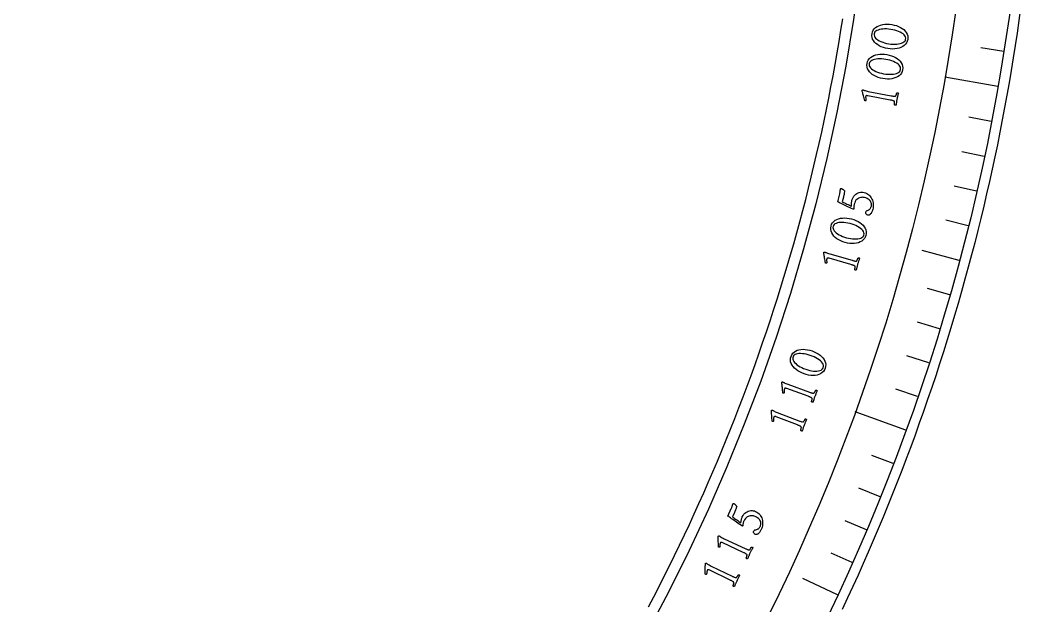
# Model space of a CAD drawing. Header units: millimetres. Extents: x -78 to 78, y -78 to 100.
# Drawn here: x 39.27 to 77.6, y -33.22 to -10.95 of the extents above; entities that cross this region are included whole.
import ezdxf

# ---------------------------------------------------------------- set-up
doc = ezdxf.new("R2010")
doc.units = ezdxf.units.MM
for name, color, linetype in [('CUT_INNER', 6, 'Continuous'), ('CUT_OUTER', 1, 'Continuous'), ('ENGRAVE', 7, 'Continuous'), ('ENGRAVE_FINE', 8, 'Continuous'), ('TEXT', 5, 'Continuous')]:
    doc.layers.add(name, color=color, linetype=linetype)

msp = doc.modelspace()

# ---------------------------------------------------------------- linework, layer by layer
at = {"layer": 'CUT_INNER'}
msp.add_lwpolyline([(63.148, -33.2567), (63.3508, -32.8686), (63.5513, -32.4793), (63.7494, -32.0888), (63.9451, -31.697), (64.1384, -31.304), (64.3293, -30.9099), (64.5177, -30.5146), (64.7037, -30.1182), (64.8873, -29.7206), (65.0685, -29.3219), (65.2472, -28.9221), (65.4234, -28.5212), (65.5972, -28.1192), (65.7685, -27.7162), (65.9373, -27.3121), (66.1036, -26.907), (66.2675, -26.5009), (66.4288, -26.0938), (66.5877, -25.6857), (66.744, -25.2767), (66.8979, -24.8666), (67.0492, -24.4557), (67.198, -24.0438), (67.3443, -23.6311), (67.488, -23.2174), (67.6292, -22.8029), (67.7678, -22.3875), (67.9039, -21.9712), (68.0375, -21.5542), (68.1684, -21.1363), (68.2968, -20.7176), (68.4227, -20.2982), (68.5459, -19.878), (68.6666, -19.457), (68.7847, -19.0353), (68.9002, -18.6129), (69.0131, -18.1898), (69.1234, -17.766), (69.2311, -17.3415), (69.3362, -16.9164), (69.4387, -16.4906), (69.5386, -16.0642), (69.6359, -15.6373), (69.7305, -15.2097), (69.8225, -14.7815), (69.9119, -14.3528), (69.9986, -13.9236), (70.0828, -13.4938), (70.1642, -13.0636), (70.2431, -12.6328), (70.3193, -12.2016), (70.3928, -11.7698), (70.4637, -11.3377), (70.5319, -10.9051)], dxfattribs=at)
at = {"layer": 'CUT_OUTER'}
msp.add_lwpolyline([(77.2904, -10.4973), (77.2245, -10.9713), (77.1558, -11.445), (77.0841, -11.9182), (77.0095, -12.3909), (76.932, -12.8632), (76.8517, -13.335), (76.7684, -13.8063), (76.6822, -14.2771), (76.5932, -14.7474), (76.5013, -15.217), (76.4064, -15.6862), (76.3088, -16.1547), (76.2082, -16.6226), (76.1048, -17.0899), (75.9985, -17.5565), (75.8893, -18.0225), (75.7773, -18.4878), (75.6624, -18.9525), (75.5447, -19.4164), (75.4242, -19.8795), (75.3008, -20.3419), (75.1745, -20.8036), (75.0455, -21.2645), (74.9136, -21.7245), (74.7789, -22.1838), (74.6413, -22.6422), (74.501, -23.0998), (74.3579, -23.5565), (74.2119, -24.0123), (74.0632, -24.4672), (73.9117, -24.9212), (73.7574, -25.3742), (73.6003, -25.8263), (73.4404, -26.2774), (73.2778, -26.7275), (73.1124, -27.1767), (72.9443, -27.6248), (72.7734, -28.0718), (72.5998, -28.5178), (72.4235, -28.9627), (72.2444, -29.4066), (72.0626, -29.8493), (71.8781, -30.2909), (71.6909, -30.7314), (71.501, -31.1707), (71.3084, -31.6088), (71.1131, -32.0458), (70.9151, -32.4815), (70.7145, -32.916), (70.5112, -33.3493)], dxfattribs=at)
at = {"layer": 'ENGRAVE'}
for points in [[(76.4232, -13.4755), (74.4122, -13.1209)], [(74.958, -20.0849), (73.5491, -19.7074)], [(72.9222, -26.5415), (71.0033, -25.8431)], [(70.3315, -32.7961), (69.0095, -32.1797)]]:
    msp.add_lwpolyline(points, dxfattribs=at)
for radius in [77.6022, 75.5602, 71.7678]:
    msp.add_circle((0, 0), radius, dxfattribs=at)
at = {"layer": 'ENGRAVE_FINE'}
for points in [[(76.6468, -12.1397), (75.7824, -12.0028)], [(76.1764, -14.8072), (75.3173, -14.6402)], [(75.9064, -16.1344), (75.0504, -15.9524)], [(75.6133, -17.4567), (74.7605, -17.2598)], [(75.2971, -18.7737), (74.4479, -18.562)], [(74.596, -21.3901), (73.7548, -21.1488)], [(74.2114, -22.6887), (73.3744, -22.4328)], [(73.8041, -23.9804), (72.9718, -23.71)], [(73.3743, -25.2648), (72.5468, -24.9799)], [(72.4479, -27.8101), (71.6309, -27.4965)], [(71.9515, -29.0703), (71.1401, -28.7425)], [(71.4332, -30.3216), (70.6276, -29.9796)], [(70.8931, -31.5637), (70.0936, -31.2077)]]:
    msp.add_lwpolyline(points, dxfattribs=at)
at = {"layer": 'TEXT'}
for points in [[(71.6459, -11.4701), (71.663, -11.4005), (71.6906, -11.3385), (71.7289, -11.2839), (71.7778, -11.2369), (71.8354, -11.1972), (71.8997, -11.1647), (71.9708, -11.1395), (72.0485, -11.1216), (72.131, -11.1108), (72.216, -11.1071), (72.3037, -11.1105), (72.394, -11.121), (72.4833, -11.1382), (72.568, -11.1615), (72.6479, -11.1911), (72.7232, -11.2268), (72.7918, -11.2682), (72.852, -11.3145), (72.9036, -11.3658), (72.9467, -11.4221), (72.9792, -11.4827), (72.9991, -11.5471), (73.0063, -11.6152), (73.0008, -11.687), (72.9839, -11.7551), (72.956, -11.8164), (72.9171, -11.8709), (72.8672, -11.9186), (72.8086, -11.9591), (72.7435, -11.9923), (72.6718, -12.018), (72.5936, -12.0364), (72.5108, -12.0474), (72.4256, -12.0508), (72.3379, -12.0468), (72.2477, -12.0352), (72.1586, -12.017), (72.0743, -11.9926), (71.9947, -11.9622), (71.9198, -11.9258), (71.8516, -11.884), (71.7921, -11.8373), (71.7412, -11.7859), (71.6989, -11.7297), (71.6672, -11.6695), (71.6478, -11.6062), (71.6407, -11.5397), (71.6459, -11.4701)], [(71.7252, -11.4719), (71.7235, -11.5148), (71.7323, -11.5563), (71.7518, -11.5963), (71.7818, -11.635), (71.8208, -11.6717), (71.8672, -11.706), (71.9211, -11.7378), (71.9824, -11.7672), (72.0496, -11.7936), (72.1213, -11.8163), (72.1975, -11.8354), (72.2782, -11.8508), (72.3586, -11.8618), (72.4364, -11.868), (72.5116, -11.8692), (72.5841, -11.8656), (72.6521, -11.8574), (72.7137, -11.845), (72.769, -11.8283), (72.8179, -11.8074), (72.8587, -11.7823), (72.8897, -11.7532), (72.9107, -11.7202), (72.9219, -11.6832), (72.9239, -11.6368), (72.9148, -11.5928), (72.8945, -11.5512), (72.863, -11.512), (72.8221, -11.4754), (72.7736, -11.4417), (72.7174, -11.4108), (72.6537, -11.3828), (72.5843, -11.3579), (72.5113, -11.3365), (72.4348, -11.3186), (72.3546, -11.3041), (72.2734, -11.2935), (72.1957, -11.2877), (72.1216, -11.2868), (72.0509, -11.2906), (71.9852, -11.2989), (71.9257, -11.3114), (71.8724, -11.3281), (71.8253, -11.3491), (71.7861, -11.3741), (71.7563, -11.4029), (71.736, -11.4355), (71.7252, -11.4719)], [(71.4559, -12.5996), (71.4741, -12.5303), (71.5027, -12.4687), (71.5418, -12.4148), (71.5915, -12.3685), (71.6497, -12.3297), (71.7145, -12.2983), (71.786, -12.2742), (71.864, -12.2575), (71.9466, -12.248), (72.0317, -12.2457), (72.1193, -12.2505), (72.2095, -12.2624), (72.2985, -12.281), (72.3827, -12.3057), (72.4622, -12.3365), (72.5369, -12.3734), (72.6049, -12.4158), (72.6643, -12.4631), (72.7151, -12.5152), (72.7573, -12.5721), (72.7889, -12.6333), (72.8077, -12.698), (72.8138, -12.7662), (72.8073, -12.8379), (72.7892, -12.9057), (72.7603, -12.9666), (72.7206, -13.0204), (72.67, -13.0673), (72.6108, -13.1069), (72.5451, -13.139), (72.473, -13.1637), (72.3945, -13.1808), (72.3116, -13.1905), (72.2264, -13.1926), (72.1387, -13.1871), (72.0487, -13.1742), (71.9599, -13.1545), (71.876, -13.1288), (71.7969, -13.0972), (71.7226, -13.0596), (71.6551, -13.0167), (71.5963, -12.9691), (71.5462, -12.9169), (71.5049, -12.86), (71.4741, -12.7993), (71.4556, -12.7357), (71.4496, -12.6691), (71.4559, -12.5996)], [(71.5352, -12.6026), (71.5328, -12.6455), (71.541, -12.6871), (71.5598, -12.7275), (71.5892, -12.7666), (71.6276, -12.804), (71.6735, -12.839), (71.7268, -12.8717), (71.7876, -12.902), (71.8545, -12.9295), (71.9258, -12.9533), (72.0017, -12.9736), (72.0821, -12.9903), (72.1624, -13.0025), (72.2401, -13.0099), (72.3152, -13.0124), (72.3878, -13.0099), (72.4559, -13.0028), (72.5177, -12.9913), (72.5732, -12.9755), (72.6225, -12.9553), (72.6637, -12.9309), (72.695, -12.9024), (72.7166, -12.8697), (72.7284, -12.8329), (72.7312, -12.7865), (72.7227, -12.7423), (72.7031, -12.7004), (72.6722, -12.6607), (72.6319, -12.6235), (72.5839, -12.589), (72.5283, -12.5573), (72.4649, -12.5282), (72.3959, -12.5023), (72.3233, -12.4797), (72.2471, -12.4606), (72.1672, -12.4448), (72.0862, -12.433), (72.0086, -12.426), (71.9344, -12.4238), (71.8637, -12.4265), (71.7979, -12.4338), (71.7382, -12.4454), (71.6846, -12.4613), (71.6372, -12.4815), (71.5976, -12.5059), (71.5674, -12.5342), (71.5466, -12.5664), (71.5352, -12.6026)], [(72.3367, -13.9914), (71.4907, -13.8277), (71.4698, -13.8243), (71.4522, -13.8228), (71.4378, -13.8231), (71.4267, -13.8252), (71.4181, -13.8294), (71.4114, -13.8357), (71.4064, -13.8442), (71.4032, -13.8548), (71.4017, -13.8682), (71.4015, -13.8852), (71.4027, -13.9058), (71.4053, -13.9299), (71.4085, -13.9543), (71.4116, -13.9757), (71.4146, -13.994), (71.4175, -14.0093), (71.408, -14.0161), (71.3981, -14.0204), (71.3879, -14.0221), (71.3774, -14.0213), (71.3773, -14.0212), (71.3769, -14.0212), (71.3762, -14.021), (71.3752, -14.0208), (71.3714, -14.0198), (71.3685, -14.0184), (71.3665, -14.0166), (71.3654, -14.0145), (71.3543, -13.9686), (71.343, -13.923), (71.3315, -13.8778), (71.3197, -13.8331), (71.3083, -13.7904), (71.2979, -13.7515), (71.2887, -13.7164), (71.2805, -13.6851), (71.2738, -13.6592), (71.269, -13.6404), (71.2663, -13.6287), (71.2655, -13.6241), (71.2663, -13.6199), (71.268, -13.6151), (71.2712, -13.6115), (71.2759, -13.6089), (71.282, -13.6075), (71.2885, -13.6067), (71.2945, -13.6061), (71.2998, -13.6056), (71.3046, -13.6053), (71.3078, -13.6064), (71.3173, -13.6099), (71.3332, -13.6157), (71.3555, -13.6237), (71.3838, -13.633), (71.4178, -13.6422), (71.4574, -13.6514), (71.5028, -13.6607), (72.3685, -13.826), (72.3916, -13.8304), (72.4141, -13.8345), (72.4357, -13.8383), (72.4565, -13.8418), (72.4761, -13.8445), (72.4941, -13.8459), (72.5103, -13.846), (72.5248, -13.8448), (72.5307, -13.8421), (72.5369, -13.8365), (72.5434, -13.8278), (72.5502, -13.8162), (72.5569, -13.8027), (72.563, -13.7887), (72.5684, -13.7742), (72.5733, -13.7592), (72.5774, -13.745), (72.5807, -13.733), (72.5832, -13.7232), (72.5848, -13.7156), (72.5905, -13.7137), (72.5976, -13.7128), (72.6062, -13.7128), (72.6163, -13.7138), (72.6262, -13.7157), (72.6343, -13.7186), (72.6405, -13.7223), (72.6449, -13.727), (72.6368, -13.7582), (72.6291, -13.7882), (72.6218, -13.8168), (72.6149, -13.8441), (72.6082, -13.8713), (72.6018, -13.8996), (72.5955, -13.9292), (72.5894, -13.9598), (72.5839, -13.9893), (72.5791, -14.0176), (72.5749, -14.0446), (72.5714, -14.0703), (72.5681, -14.0963), (72.5645, -14.1242), (72.5607, -14.1541), (72.5567, -14.1858), (72.5509, -14.1885), (72.5437, -14.1897), (72.5351, -14.1894), (72.5252, -14.1875), (72.5155, -14.1847), (72.5075, -14.1815), (72.5012, -14.178), (72.4967, -14.1741), (72.498, -14.1665), (72.4993, -14.1565), (72.5007, -14.1441), (72.5021, -14.1294), (72.5032, -14.1136), (72.5035, -14.0981), (72.503, -14.0829), (72.5018, -14.0679), (72.4998, -14.0547), (72.4969, -14.0447), (72.4931, -14.0378), (72.4884, -14.0341), (72.4754, -14.0275), (72.4603, -14.0214), (72.4432, -14.0157), (72.4241, -14.0105), (72.4035, -14.0055), (72.3821, -14.0007), (72.3598, -13.996), (72.3367, -13.9914)], [(70.8814, -17.7983), (70.8996, -17.7405), (70.9234, -17.6889), (70.9529, -17.6437), (70.9882, -17.6047), (71.0274, -17.5717), (71.0691, -17.5445), (71.1131, -17.523), (71.1594, -17.5072), (71.2066, -17.4972), (71.253, -17.4932), (71.2987, -17.4951), (71.3435, -17.5031), (71.3945, -17.5186), (71.4416, -17.5392), (71.4848, -17.5649), (71.5241, -17.5957), (71.5593, -17.6306), (71.5904, -17.6684), (71.6174, -17.7092), (71.6403, -17.7529), (71.659, -17.7988), (71.6736, -17.8461), (71.684, -17.8948), (71.6903, -17.9449), (71.6924, -17.9954), (71.6903, -18.0455), (71.6841, -18.0952), (71.6738, -18.1443), (71.6677, -18.1656), (71.6594, -18.189), (71.649, -18.2146), (71.6365, -18.2423), (71.6223, -18.2702), (71.6068, -18.2962), (71.5899, -18.3202), (71.5716, -18.3423), (71.5662, -18.346), (71.5583, -18.3502), (71.5481, -18.355), (71.5355, -18.3602), (71.5218, -18.3646), (71.5084, -18.3668), (71.4953, -18.3669), (71.4825, -18.3647), (71.4618, -18.3576), (71.4441, -18.3478), (71.4293, -18.3352), (71.4175, -18.3198), (71.409, -18.303), (71.4042, -18.2861), (71.403, -18.2693), (71.4055, -18.2523), (71.4127, -18.2328), (71.4233, -18.2166), (71.4376, -18.2036), (71.4553, -18.1939), (71.4743, -18.1857), (71.4925, -18.1771), (71.5097, -18.1682), (71.5261, -18.1589), (71.5437, -18.1467), (71.5595, -18.1326), (71.5734, -18.1164), (71.5854, -18.0982), (71.5957, -18.0788), (71.6045, -18.0592), (71.6118, -18.0394), (71.6176, -18.0193), (71.6227, -17.9911), (71.6239, -17.9619), (71.6213, -17.9315), (71.6149, -17.9001), (71.6038, -17.8686), (71.5871, -17.8381), (71.5648, -17.8087), (71.5369, -17.7802), (71.5026, -17.754), (71.4611, -17.731), (71.4126, -17.7114), (71.3569, -17.695), (71.3232, -17.6888), (71.2879, -17.6866), (71.2508, -17.6883), (71.2122, -17.6939), (71.1733, -17.7042), (71.136, -17.7201), (71.1, -17.7414), (71.0655, -17.7683), (71.034, -17.8017), (71.0072, -17.8428), (70.985, -17.8914), (70.9675, -17.9476), (70.9635, -17.966), (70.9599, -17.9877), (70.9568, -18.0125), (70.9541, -18.0405), (70.9523, -18.0682), (70.9519, -18.0921), (70.9529, -18.1121), (70.9553, -18.1283), (70.954, -18.1312), (70.9514, -18.1337), (70.9477, -18.1358), (70.9429, -18.1375), (70.9375, -18.1385), (70.9321, -18.1389), (70.9267, -18.1386), (70.9214, -18.1376), (70.8663, -18.1112), (70.8111, -18.0847), (70.7559, -18.0583), (70.7008, -18.032), (70.6465, -18.0061), (70.5941, -17.9811), (70.5436, -17.957), (70.495, -17.9338), (70.4495, -17.9123), (70.4083, -17.8931), (70.3714, -17.8763), (70.3389, -17.8619), (70.4145, -17.5612), (70.4195, -17.5401), (70.424, -17.5186), (70.428, -17.4967), (70.4316, -17.4745), (70.4346, -17.4529), (70.4371, -17.4331), (70.4389, -17.4151), (70.4402, -17.3989), (70.441, -17.3856), (70.4416, -17.376), (70.442, -17.3703), (70.4421, -17.3684), (70.4464, -17.3641), (70.4503, -17.3601), (70.4539, -17.3565), (70.4571, -17.3532), (70.4603, -17.3506), (70.4637, -17.349), (70.4675, -17.3485), (70.4716, -17.349), (70.4759, -17.3506), (70.4825, -17.3537), (70.4914, -17.3583), (70.5026, -17.3644), (70.5152, -17.3718), (70.5282, -17.3802), (70.5417, -17.3895), (70.5557, -17.3997), (70.5693, -17.4106), (70.5817, -17.422), (70.5928, -17.4337), (70.6028, -17.4458), (70.5994, -17.4683), (70.5956, -17.4929), (70.5912, -17.5196), (70.5863, -17.5484), (70.5806, -17.5795), (70.5736, -17.6131), (70.5654, -17.6491), (70.556, -17.6877), (70.5128, -17.8593), (70.5572, -17.8805), (70.6019, -17.9017), (70.6471, -17.9228), (70.6928, -17.9439), (70.738, -17.965), (70.782, -17.9859), (70.8248, -18.0066), (70.8663, -18.0272), (70.8639, -18.0024), (70.8631, -17.9746), (70.8637, -17.9436), (70.8658, -17.9095), (70.8688, -17.8759), (70.8725, -17.8461), (70.8767, -17.8202), (70.8814, -17.7983)], [(70.0859, -18.7795), (70.11, -18.712), (70.1439, -18.6531), (70.1876, -18.6028), (70.2411, -18.561), (70.3025, -18.5275), (70.3698, -18.5018), (70.443, -18.4841), (70.5222, -18.4742), (70.6053, -18.472), (70.6903, -18.4771), (70.7772, -18.4895), (70.8659, -18.5092), (70.953, -18.5355), (71.0348, -18.5674), (71.1113, -18.605), (71.1825, -18.6483), (71.2465, -18.6965), (71.3016, -18.7488), (71.3476, -18.8051), (71.3847, -18.8655), (71.4108, -18.9292), (71.424, -18.9952), (71.4241, -19.0637), (71.4113, -19.1346), (71.3874, -19.2006), (71.3534, -19.2587), (71.3091, -19.3089), (71.2546, -19.3512), (71.1921, -19.3855), (71.1239, -19.4118), (71.05, -19.43), (70.9703, -19.4403), (70.8868, -19.4426), (70.8017, -19.4373), (70.7149, -19.4242), (70.6263, -19.4035), (70.5396, -19.3762), (70.4582, -19.3433), (70.3822, -19.3048), (70.3114, -19.2609), (70.2479, -19.2123), (70.1935, -19.1598), (70.1482, -19.1034), (70.1119, -19.0431), (70.0865, -18.98), (70.0737, -18.915), (70.0735, -18.8482), (70.0859, -18.7795)], [(70.1645, -18.7894), (70.1584, -18.8319), (70.163, -18.8741), (70.1782, -18.9159), (70.2041, -18.9574), (70.2391, -18.998), (70.2817, -19.0369), (70.332, -19.0741), (70.39, -19.1096), (70.4542, -19.1428), (70.5232, -19.1728), (70.597, -19.1996), (70.6756, -19.2232), (70.7545, -19.2424), (70.8313, -19.2565), (70.9059, -19.2655), (70.9784, -19.2694), (71.0469, -19.2683), (71.1095, -19.2622), (71.1662, -19.2513), (71.217, -19.2355), (71.2602, -19.2148), (71.2939, -19.189), (71.3183, -19.1584), (71.3332, -19.1227), (71.34, -19.0768), (71.3354, -19.032), (71.3195, -18.9886), (71.2922, -18.9463), (71.2553, -18.9058), (71.2105, -18.8672), (71.1578, -18.8307), (71.0973, -18.7963), (71.0308, -18.7644), (70.9604, -18.7356), (70.8861, -18.7099), (70.8079, -18.6872), (70.7282, -18.6684), (70.6516, -18.6546), (70.5779, -18.646), (70.5072, -18.6426), (70.441, -18.644), (70.3805, -18.6504), (70.3258, -18.6616), (70.2768, -18.6776), (70.2352, -18.6984), (70.2026, -18.724), (70.1791, -18.7543), (70.1645, -18.7894)], [(70.842, -20.2427), (70.0135, -20.0059), (69.993, -20.0007), (69.9756, -19.9976), (69.9612, -19.9967), (69.95, -19.9979), (69.9411, -20.0013), (69.9338, -20.007), (69.9281, -20.015), (69.924, -20.0253), (69.9213, -20.0385), (69.9196, -20.0554), (69.919, -20.076), (69.9195, -20.1003), (69.9206, -20.1249), (69.9218, -20.1465), (69.9232, -20.165), (69.9248, -20.1805), (69.9147, -20.1864), (69.9045, -20.1898), (69.8942, -20.1906), (69.8837, -20.1889), (69.8836, -20.1888), (69.8832, -20.1887), (69.8826, -20.1885), (69.8816, -20.1882), (69.8779, -20.1869), (69.8751, -20.1852), (69.8733, -20.1833), (69.8724, -20.1811), (69.8653, -20.1343), (69.858, -20.088), (69.8505, -20.042), (69.8426, -19.9963), (69.835, -19.9528), (69.8281, -19.9132), (69.8219, -19.8774), (69.8165, -19.8455), (69.8121, -19.8191), (69.809, -19.8), (69.8073, -19.7881), (69.8069, -19.7834), (69.8081, -19.7793), (69.8102, -19.7747), (69.8137, -19.7714), (69.8186, -19.7693), (69.8248, -19.7684), (69.8313, -19.7681), (69.8373, -19.768), (69.8427, -19.768), (69.8475, -19.7681), (69.8506, -19.7695), (69.8598, -19.7738), (69.8751, -19.7809), (69.8966, -19.7909), (69.924, -19.8026), (69.957, -19.8148), (69.9957, -19.8274), (70.0401, -19.8406), (70.8881, -20.0808), (70.9108, -20.0871), (70.9327, -20.0931), (70.954, -20.0988), (70.9744, -20.1041), (70.9937, -20.1085), (71.0114, -20.1114), (71.0276, -20.113), (71.0422, -20.113), (71.0483, -20.1109), (71.055, -20.1058), (71.0622, -20.0978), (71.07, -20.0867), (71.0778, -20.0739), (71.0851, -20.0605), (71.0918, -20.0466), (71.0979, -20.032), (71.1033, -20.0182), (71.1076, -20.0066), (71.111, -19.997), (71.1132, -19.9896), (71.119, -19.9882), (71.1262, -19.9879), (71.1348, -19.9886), (71.1447, -19.9905), (71.1544, -19.9933), (71.1622, -19.9968), (71.1681, -20.0011), (71.172, -20.0062), (71.1613, -20.0366), (71.151, -20.0658), (71.1412, -20.0936), (71.132, -20.1202), (71.123, -20.1467), (71.1141, -20.1744), (71.1052, -20.2033), (71.0965, -20.2333), (71.0885, -20.2622), (71.0812, -20.2899), (71.0747, -20.3164), (71.0689, -20.3417), (71.0634, -20.3674), (71.0574, -20.3949), (71.051, -20.4243), (71.0442, -20.4556), (71.0382, -20.4578), (71.0309, -20.4583), (71.0224, -20.4572), (71.0127, -20.4545), (71.0033, -20.4509), (70.9956, -20.447), (70.9896, -20.443), (70.9855, -20.4387), (70.9874, -20.4312), (70.9896, -20.4213), (70.9921, -20.4092), (70.9948, -20.3946), (70.9972, -20.379), (70.9988, -20.3636), (70.9997, -20.3484), (70.9998, -20.3334), (70.999, -20.32), (70.997, -20.3097), (70.9938, -20.3026), (70.9894, -20.2985), (70.977, -20.2908), (70.9625, -20.2834), (70.946, -20.2762), (70.9274, -20.2694), (70.9073, -20.2626), (70.8864, -20.2559), (70.8646, -20.2493), (70.842, -20.2427)], [(68.5657, -23.737), (68.5946, -23.6715), (68.6326, -23.6152), (68.6797, -23.5681), (68.7361, -23.5302), (68.7997, -23.5011), (68.8687, -23.4804), (68.943, -23.4679), (69.0227, -23.4637), (69.1058, -23.4674), (69.1902, -23.4786), (69.2759, -23.4971), (69.3631, -23.5232), (69.448, -23.5556), (69.5273, -23.5933), (69.6009, -23.6362), (69.6688, -23.6845), (69.7293, -23.7372), (69.7804, -23.7932), (69.8224, -23.8527), (69.8551, -23.9156), (69.8765, -23.981), (69.8849, -24.0478), (69.8802, -24.1161), (69.8624, -24.1859), (69.8338, -24.25), (69.7957, -24.3056), (69.7479, -24.3525), (69.6906, -24.3907), (69.6258, -24.4205), (69.5559, -24.4418), (69.4808, -24.4548), (69.4006, -24.4593), (69.3172, -24.4557), (69.2327, -24.4443), (69.147, -24.4251), (69.0602, -24.3981), (68.9756, -24.3646), (68.8968, -24.326), (68.8237, -24.2822), (68.7563, -24.2334), (68.6964, -24.1803), (68.6459, -24.124), (68.6047, -24.0646), (68.5728, -24.0018), (68.552, -23.9371), (68.5439, -23.8713), (68.5485, -23.8047), (68.5657, -23.737)], [(68.6434, -23.7525), (68.6343, -23.7945), (68.6358, -23.8369), (68.648, -23.8797), (68.6709, -23.923), (68.7029, -23.9659), (68.7427, -24.0078), (68.7902, -24.0485), (68.8454, -24.0881), (68.9071, -24.1257), (68.9738, -24.1606), (69.0455, -24.1926), (69.1222, -24.2218), (69.1996, -24.2466), (69.2751, -24.2661), (69.3489, -24.2804), (69.4209, -24.2894), (69.4893, -24.2932), (69.5522, -24.2917), (69.6095, -24.2848), (69.6613, -24.2727), (69.7059, -24.2551), (69.7414, -24.2318), (69.7678, -24.203), (69.7853, -24.1685), (69.7953, -24.1231), (69.794, -24.0782), (69.7812, -24.0337), (69.757, -23.9896), (69.7231, -23.9465), (69.6812, -23.9049), (69.6312, -23.8647), (69.5733, -23.8261), (69.5093, -23.7895), (69.4411, -23.7558), (69.3689, -23.7248), (69.2925, -23.6966), (69.2143, -23.6721), (69.1388, -23.6529), (69.066, -23.6391), (68.9957, -23.6306), (68.9295, -23.6273), (68.8688, -23.6293), (68.8134, -23.6366), (68.7634, -23.649), (68.7204, -23.6668), (68.6861, -23.69), (68.6604, -23.7186), (68.6434, -23.7525)], [(69.2154, -25.2505), (68.4059, -24.9552), (68.3858, -24.9485), (68.3687, -24.9442), (68.3544, -24.9422), (68.3431, -24.9426), (68.334, -24.9454), (68.3263, -24.9506), (68.32, -24.9581), (68.3152, -24.9681), (68.3116, -24.9811), (68.3087, -24.9978), (68.3066, -25.0184), (68.3054, -25.0426), (68.3047, -25.0672), (68.3044, -25.0888), (68.3045, -25.1074), (68.3049, -25.1229), (68.2944, -25.1281), (68.284, -25.1308), (68.2737, -25.1309), (68.2634, -25.1284), (68.2633, -25.1283), (68.2629, -25.1282), (68.2623, -25.1279), (68.2614, -25.1276), (68.2577, -25.126), (68.2551, -25.1242), (68.2534, -25.1221), (68.2526, -25.1198), (68.2489, -25.0727), (68.245, -25.0259), (68.2407, -24.9795), (68.2362, -24.9334), (68.2317, -24.8895), (68.2276, -24.8494), (68.224, -24.8133), (68.2208, -24.7811), (68.2183, -24.7545), (68.2166, -24.7352), (68.2157, -24.7232), (68.2157, -24.7185), (68.2172, -24.7145), (68.2196, -24.7101), (68.2234, -24.707), (68.2283, -24.7052), (68.2346, -24.7047), (68.2412, -24.705), (68.2472, -24.7053), (68.2525, -24.7057), (68.2573, -24.7061), (68.2603, -24.7077), (68.2691, -24.7127), (68.2839, -24.7209), (68.3046, -24.7324), (68.3311, -24.746), (68.3632, -24.7605), (68.4009, -24.7759), (68.4442, -24.7921), (69.2729, -25.0923), (69.2951, -25.1003), (69.3166, -25.1078), (69.3373, -25.115), (69.3573, -25.1217), (69.3763, -25.1275), (69.3938, -25.1317), (69.4098, -25.1344), (69.4243, -25.1355), (69.4305, -25.1338), (69.4376, -25.1292), (69.4454, -25.1217), (69.4539, -25.1113), (69.4626, -25.099), (69.4708, -25.0862), (69.4785, -25.0727), (69.4857, -25.0586), (69.492, -25.0453), (69.4972, -25.034), (69.5012, -25.0247), (69.504, -25.0175), (69.5099, -25.0165), (69.517, -25.0166), (69.5255, -25.018), (69.5353, -25.0206), (69.5448, -25.0241), (69.5523, -25.0282), (69.5579, -25.0329), (69.5615, -25.0382), (69.5486, -25.0678), (69.5362, -25.0961), (69.5245, -25.1232), (69.5133, -25.1491), (69.5025, -25.1749), (69.4916, -25.2018), (69.4807, -25.23), (69.4699, -25.2593), (69.4598, -25.2876), (69.4506, -25.3147), (69.4422, -25.3407), (69.4346, -25.3655), (69.4272, -25.3907), (69.4193, -25.4177), (69.4108, -25.4466), (69.4018, -25.4773), (69.3957, -25.4791), (69.3884, -25.4791), (69.38, -25.4774), (69.3705, -25.474), (69.3613, -25.4697), (69.354, -25.4653), (69.3483, -25.4608), (69.3445, -25.4563), (69.347, -25.4489), (69.3499, -25.4393), (69.3532, -25.4273), (69.3569, -25.4129), (69.3604, -25.3975), (69.3632, -25.3823), (69.3651, -25.3672), (69.3663, -25.3522), (69.3664, -25.3388), (69.3651, -25.3285), (69.3625, -25.3211), (69.3584, -25.3167), (69.3466, -25.3081), (69.3327, -25.2997), (69.3167, -25.2914), (69.2986, -25.2832), (69.2791, -25.2751), (69.2587, -25.2669), (69.2375, -25.2587), (69.2154, -25.2505)], [(68.8082, -26.3399), (68.0034, -26.0319), (67.9835, -26.0249), (67.9664, -26.0203), (67.9522, -26.0181), (67.9409, -26.0183), (67.9317, -26.021), (67.9239, -26.026), (67.9175, -26.0335), (67.9126, -26.0433), (67.9087, -26.0563), (67.9056, -26.073), (67.9032, -26.0935), (67.9016, -26.1177), (67.9005, -26.1423), (67.8998, -26.1639), (67.8996, -26.1825), (67.8998, -26.198), (67.8893, -26.2031), (67.8788, -26.2055), (67.8685, -26.2054), (67.8582, -26.2028), (67.8581, -26.2027), (67.8577, -26.2026), (67.8571, -26.2024), (67.8562, -26.202), (67.8526, -26.2003), (67.85, -26.1985), (67.8483, -26.1964), (67.8476, -26.1941), (67.8447, -26.1469), (67.8414, -26.1001), (67.8379, -26.0536), (67.8341, -26.0074), (67.8303, -25.9634), (67.8268, -25.9233), (67.8238, -25.8871), (67.8212, -25.8549), (67.8191, -25.8282), (67.8177, -25.8089), (67.817, -25.7969), (67.817, -25.7922), (67.8185, -25.7882), (67.8211, -25.7838), (67.8248, -25.7808), (67.8299, -25.7791), (67.8361, -25.7788), (67.8427, -25.7791), (67.8487, -25.7795), (67.8541, -25.78), (67.8588, -25.7805), (67.8617, -25.7822), (67.8705, -25.7872), (67.8852, -25.7957), (67.9057, -25.8075), (67.932, -25.8215), (67.9638, -25.8365), (68.0013, -25.8525), (68.0444, -25.8695), (68.8682, -26.1826), (68.8902, -26.191), (68.9116, -26.1989), (68.9322, -26.2063), (68.9522, -26.2134), (68.971, -26.2195), (68.9884, -26.224), (69.0044, -26.2269), (69.0189, -26.2282), (69.0252, -26.2267), (69.0322, -26.2222), (69.0402, -26.2148), (69.0489, -26.2045), (69.0578, -26.1924), (69.0662, -26.1797), (69.0741, -26.1663), (69.0815, -26.1524), (69.088, -26.1391), (69.0934, -26.1279), (69.0975, -26.1187), (69.1004, -26.1115), (69.1063, -26.1106), (69.1135, -26.1109), (69.122, -26.1124), (69.1317, -26.1151), (69.1411, -26.1187), (69.1486, -26.1229), (69.1541, -26.1277), (69.1576, -26.1331), (69.1442, -26.1625), (69.1314, -26.1906), (69.1193, -26.2175), (69.1077, -26.2432), (69.0964, -26.2688), (69.0851, -26.2956), (69.0738, -26.3236), (69.0625, -26.3527), (69.052, -26.3809), (69.0423, -26.4078), (69.0335, -26.4337), (69.0256, -26.4584), (69.0178, -26.4835), (69.0094, -26.5104), (69.0005, -26.5391), (68.991, -26.5697), (68.9848, -26.5713), (68.9776, -26.5712), (68.9692, -26.5694), (68.9598, -26.5658), (68.9507, -26.5614), (68.9433, -26.5569), (68.9378, -26.5523), (68.934, -26.5477), (68.9366, -26.5404), (68.9397, -26.5308), (68.9431, -26.5189), (68.9471, -26.5046), (68.9509, -26.4892), (68.9539, -26.474), (68.9561, -26.459), (68.9575, -26.444), (68.9578, -26.4307), (68.9567, -26.4203), (68.9541, -26.4128), (68.9501, -26.4084), (68.9384, -26.3996), (68.9247, -26.391), (68.9088, -26.3824), (68.8909, -26.374), (68.8715, -26.3655), (68.8513, -26.357), (68.8301, -26.3485), (68.8082, -26.3399)], [(66.7139, -29.8363), (66.7418, -29.7825), (66.7743, -29.7359), (66.8112, -29.6965), (66.8527, -29.6642), (66.8971, -29.6386), (66.9428, -29.619), (66.9899, -29.6054), (67.0383, -29.5979), (67.0865, -29.5963), (67.1329, -29.6004), (67.1775, -29.6102), (67.2203, -29.6258), (67.2678, -29.65), (67.3106, -29.6785), (67.3487, -29.7113), (67.382, -29.7484), (67.4106, -29.7889), (67.4347, -29.8315), (67.4542, -29.8764), (67.4692, -29.9234), (67.4796, -29.9719), (67.4858, -30.021), (67.4876, -30.0707), (67.485, -30.1212), (67.4783, -30.1713), (67.4676, -30.2203), (67.4529, -30.2681), (67.4342, -30.3147), (67.4244, -30.3346), (67.4122, -30.3562), (67.3976, -30.3796), (67.3805, -30.4048), (67.3616, -30.4297), (67.3418, -30.4526), (67.321, -30.4733), (67.2992, -30.4919), (67.2932, -30.4946), (67.2847, -30.4974), (67.2738, -30.5003), (67.2605, -30.5033), (67.2463, -30.5053), (67.2327, -30.5051), (67.2198, -30.5029), (67.2076, -30.4985), (67.1884, -30.4879), (67.1726, -30.4752), (67.1603, -30.4602), (67.1513, -30.443), (67.1458, -30.425), (67.144, -30.4075), (67.1458, -30.3907), (67.1512, -30.3745), (67.1616, -30.3565), (67.175, -30.3423), (67.1912, -30.332), (67.2104, -30.3256), (67.2305, -30.3208), (67.2499, -30.3155), (67.2685, -30.3097), (67.2862, -30.3034), (67.3057, -30.2945), (67.3236, -30.2833), (67.3401, -30.2698), (67.3551, -30.2539), (67.3686, -30.2366), (67.3807, -30.2189), (67.3913, -30.2006), (67.4006, -30.1818), (67.4104, -30.155), (67.4167, -30.1263), (67.4194, -30.096), (67.4186, -30.0639), (67.4131, -30.031), (67.402, -29.9981), (67.3851, -29.9652), (67.3626, -29.9323), (67.3334, -29.9005), (67.2965, -29.8707), (67.2521, -29.843), (67.2001, -29.8172), (67.168, -29.8053), (67.1336, -29.7969), (67.0968, -29.7922), (67.0578, -29.791), (67.0177, -29.7944), (66.9782, -29.8035), (66.9391, -29.8183), (66.9004, -29.8388), (66.8636, -29.8662), (66.83, -29.902), (66.7998, -29.946), (66.7728, -29.9983), (66.7656, -30.0158), (66.7583, -30.0365), (66.7509, -30.0604), (66.7434, -30.0875), (66.7369, -30.1145), (66.7323, -30.1379), (66.7299, -30.1578), (66.7294, -30.1742), (66.7275, -30.1768), (66.7246, -30.1788), (66.7206, -30.1802), (66.7156, -30.181), (66.71, -30.1811), (66.7047, -30.1806), (66.6995, -30.1793), (66.6944, -30.1774), (66.6447, -30.1418), (66.595, -30.1062), (66.5452, -30.0706), (66.4954, -30.0351), (66.4465, -30.0002), (66.3993, -29.9664), (66.3537, -29.934), (66.3099, -29.9027), (66.2688, -29.8736), (66.2315, -29.8476), (66.1981, -29.8246), (66.1686, -29.8047), (66.2953, -29.5217), (66.3039, -29.5018), (66.312, -29.4815), (66.3198, -29.4606), (66.3272, -29.4393), (66.3339, -29.4186), (66.3398, -29.3995), (66.3447, -29.3821), (66.3488, -29.3664), (66.3519, -29.3534), (66.3542, -29.3441), (66.3555, -29.3385), (66.356, -29.3367), (66.3609, -29.3332), (66.3655, -29.33), (66.3696, -29.327), (66.3733, -29.3243), (66.3769, -29.3223), (66.3806, -29.3214), (66.3844, -29.3215), (66.3884, -29.3227), (66.3923, -29.325), (66.3983, -29.3292), (66.4063, -29.3353), (66.4162, -29.3433), (66.4273, -29.3527), (66.4387, -29.3632), (66.4504, -29.3747), (66.4624, -29.3872), (66.4739, -29.4004), (66.4841, -29.4137), (66.4931, -29.4271), (66.5007, -29.4408), (66.4935, -29.4624), (66.4855, -29.4859), (66.4765, -29.5115), (66.4667, -29.539), (66.4556, -29.5686), (66.4429, -29.6005), (66.4286, -29.6346), (66.4127, -29.6709), (66.3403, -29.8324), (66.3803, -29.861), (66.4207, -29.8896), (66.4616, -29.9183), (66.5028, -29.947), (66.5437, -29.9756), (66.5834, -30.0038), (66.622, -30.0316), (66.6593, -30.0591), (66.6613, -30.0343), (66.6652, -30.0068), (66.6712, -29.9764), (66.6792, -29.9432), (66.6881, -29.9105), (66.6968, -29.8818), (66.7054, -29.8571), (66.7139, -29.8363)], [(66.7513, -31.1869), (65.9706, -30.8222), (65.9512, -30.8138), (65.9345, -30.808), (65.9205, -30.8048), (65.9091, -30.8042), (65.8998, -30.8062), (65.8917, -30.8106), (65.8848, -30.8176), (65.8792, -30.8271), (65.8744, -30.8398), (65.8701, -30.8562), (65.8662, -30.8765), (65.8628, -30.9005), (65.86, -30.925), (65.8578, -30.9465), (65.8563, -30.965), (65.8554, -30.9805), (65.8445, -30.9848), (65.8339, -30.9865), (65.8236, -30.9857), (65.8136, -30.9823), (65.8134, -30.9822), (65.8131, -30.9821), (65.8124, -30.9818), (65.8116, -30.9814), (65.8081, -30.9794), (65.8056, -30.9774), (65.8041, -30.9752), (65.8036, -30.9728), (65.804, -30.9256), (65.8041, -30.8786), (65.8039, -30.832), (65.8034, -30.7857), (65.8028, -30.7415), (65.8022, -30.7013), (65.8018, -30.665), (65.8014, -30.6326), (65.8012, -30.6059), (65.8012, -30.5865), (65.8014, -30.5745), (65.8018, -30.5698), (65.8036, -30.5659), (65.8064, -30.5618), (65.8104, -30.559), (65.8155, -30.5577), (65.8218, -30.5578), (65.8283, -30.5586), (65.8343, -30.5594), (65.8396, -30.5602), (65.8443, -30.5611), (65.8471, -30.563), (65.8555, -30.5687), (65.8695, -30.5782), (65.8891, -30.5914), (65.9143, -30.6073), (65.945, -30.6245), (65.9813, -30.6431), (66.023, -30.6631), (66.8223, -31.0343), (66.8438, -31.0442), (66.8645, -31.0536), (66.8845, -31.0625), (66.9039, -31.071), (66.9223, -31.0784), (66.9393, -31.0841), (66.955, -31.0882), (66.9694, -31.0906), (66.9758, -31.0894), (66.9832, -31.0855), (66.9916, -31.0787), (67.001, -31.069), (67.0108, -31.0576), (67.0201, -31.0455), (67.0289, -31.0328), (67.0373, -31.0194), (67.0447, -31.0066), (67.0509, -30.9958), (67.0557, -30.9869), (67.0591, -30.9799), (67.065, -30.9794), (67.0722, -30.9803), (67.0805, -30.9824), (67.09, -30.9858), (67.0992, -30.9901), (67.1063, -30.9948), (67.1114, -31), (67.1145, -31.0056), (67.0991, -31.0339), (67.0844, -31.0611), (67.0703, -31.0871), (67.0569, -31.1118), (67.0439, -31.1366), (67.0307, -31.1625), (67.0174, -31.1896), (67.004, -31.2179), (66.9915, -31.2452), (66.98, -31.2714), (66.9693, -31.2965), (66.9597, -31.3206), (66.9501, -31.3451), (66.9399, -31.3713), (66.9289, -31.3993), (66.9172, -31.4291), (66.9109, -31.4303), (66.9037, -31.4297), (66.8955, -31.4273), (66.8863, -31.4231), (66.8776, -31.418), (66.8706, -31.413), (66.8654, -31.408), (66.862, -31.4032), (66.8651, -31.3961), (66.8688, -31.3867), (66.8731, -31.375), (66.8781, -31.3611), (66.8829, -31.3461), (66.887, -31.3311), (66.8903, -31.3162), (66.8928, -31.3014), (66.894, -31.2881), (66.8937, -31.2776), (66.8916, -31.2701), (66.888, -31.2653), (66.877, -31.2558), (66.8638, -31.2462), (66.8486, -31.2365), (66.8314, -31.2268), (66.8126, -31.217), (66.793, -31.207), (66.7726, -31.197), (66.7513, -31.1869)], [(66.2506, -32.2367), (65.4758, -31.8597), (65.4565, -31.851), (65.4399, -31.8449), (65.426, -31.8415), (65.4147, -31.8408), (65.4053, -31.8426), (65.3971, -31.8469), (65.3901, -31.8538), (65.3843, -31.8632), (65.3794, -31.8758), (65.3748, -31.8921), (65.3706, -31.9123), (65.3669, -31.9363), (65.3637, -31.9607), (65.3611, -31.9822), (65.3593, -32.0007), (65.3581, -32.0162), (65.3472, -32.0203), (65.3366, -32.0218), (65.3263, -32.0209), (65.3163, -32.0173), (65.3162, -32.0173), (65.3158, -32.0171), (65.3152, -32.0168), (65.3143, -32.0164), (65.3109, -32.0144), (65.3084, -32.0123), (65.307, -32.01), (65.3064, -32.0077), (65.3076, -31.9604), (65.3085, -31.9135), (65.309, -31.8669), (65.3092, -31.8206), (65.3093, -31.7764), (65.3094, -31.7362), (65.3095, -31.6999), (65.3097, -31.6675), (65.3099, -31.6408), (65.3102, -31.6214), (65.3106, -31.6094), (65.311, -31.6047), (65.3129, -31.6008), (65.3158, -31.5967), (65.3198, -31.594), (65.325, -31.5928), (65.3312, -31.593), (65.3377, -31.5939), (65.3437, -31.5948), (65.349, -31.5957), (65.3537, -31.5967), (65.3564, -31.5986), (65.3648, -31.6044), (65.3786, -31.6141), (65.398, -31.6277), (65.423, -31.6439), (65.4534, -31.6616), (65.4893, -31.6808), (65.5308, -31.7015), (66.3241, -32.0853), (66.3454, -32.0955), (66.366, -32.1052), (66.3859, -32.1145), (66.4051, -32.1232), (66.4234, -32.1309), (66.4403, -32.1369), (66.4559, -32.1412), (66.4703, -32.1438), (66.4767, -32.1428), (66.4841, -32.139), (66.4927, -32.1323), (66.5023, -32.1228), (66.5122, -32.1115), (66.5216, -32.0996), (66.5307, -32.087), (66.5393, -32.0737), (66.5469, -32.0611), (66.5532, -32.0503), (66.5582, -32.0415), (66.5617, -32.0346), (66.5677, -32.0342), (66.5748, -32.0351), (66.5831, -32.0374), (66.5926, -32.041), (66.6016, -32.0454), (66.6087, -32.0502), (66.6137, -32.0555), (66.6168, -32.0611), (66.6009, -32.0892), (66.5857, -32.1162), (66.5712, -32.1419), (66.5575, -32.1665), (66.544, -32.191), (66.5304, -32.2167), (66.5167, -32.2436), (66.5029, -32.2717), (66.49, -32.2987), (66.478, -32.3248), (66.467, -32.3498), (66.4569, -32.3737), (66.447, -32.398), (66.4363, -32.424), (66.4249, -32.4519), (66.4128, -32.4815), (66.4065, -32.4826), (66.3992, -32.4819), (66.3911, -32.4794), (66.382, -32.475), (66.3733, -32.4698), (66.3664, -32.4646), (66.3613, -32.4596), (66.3579, -32.4547), (66.3611, -32.4476), (66.365, -32.4383), (66.3695, -32.4267), (66.3747, -32.4129), (66.3798, -32.3979), (66.3841, -32.383), (66.3876, -32.3682), (66.3903, -32.3534), (66.3918, -32.3401), (66.3916, -32.3297), (66.3897, -32.3221), (66.3861, -32.3173), (66.3752, -32.3076), (66.3623, -32.2977), (66.3472, -32.2878), (66.3301, -32.2778), (66.3115, -32.2677), (66.2921, -32.2575), (66.2718, -32.2472), (66.2506, -32.2367)]]:
    msp.add_lwpolyline(points, close=True, dxfattribs=at)

doc.saveas('drawing.dxf')
